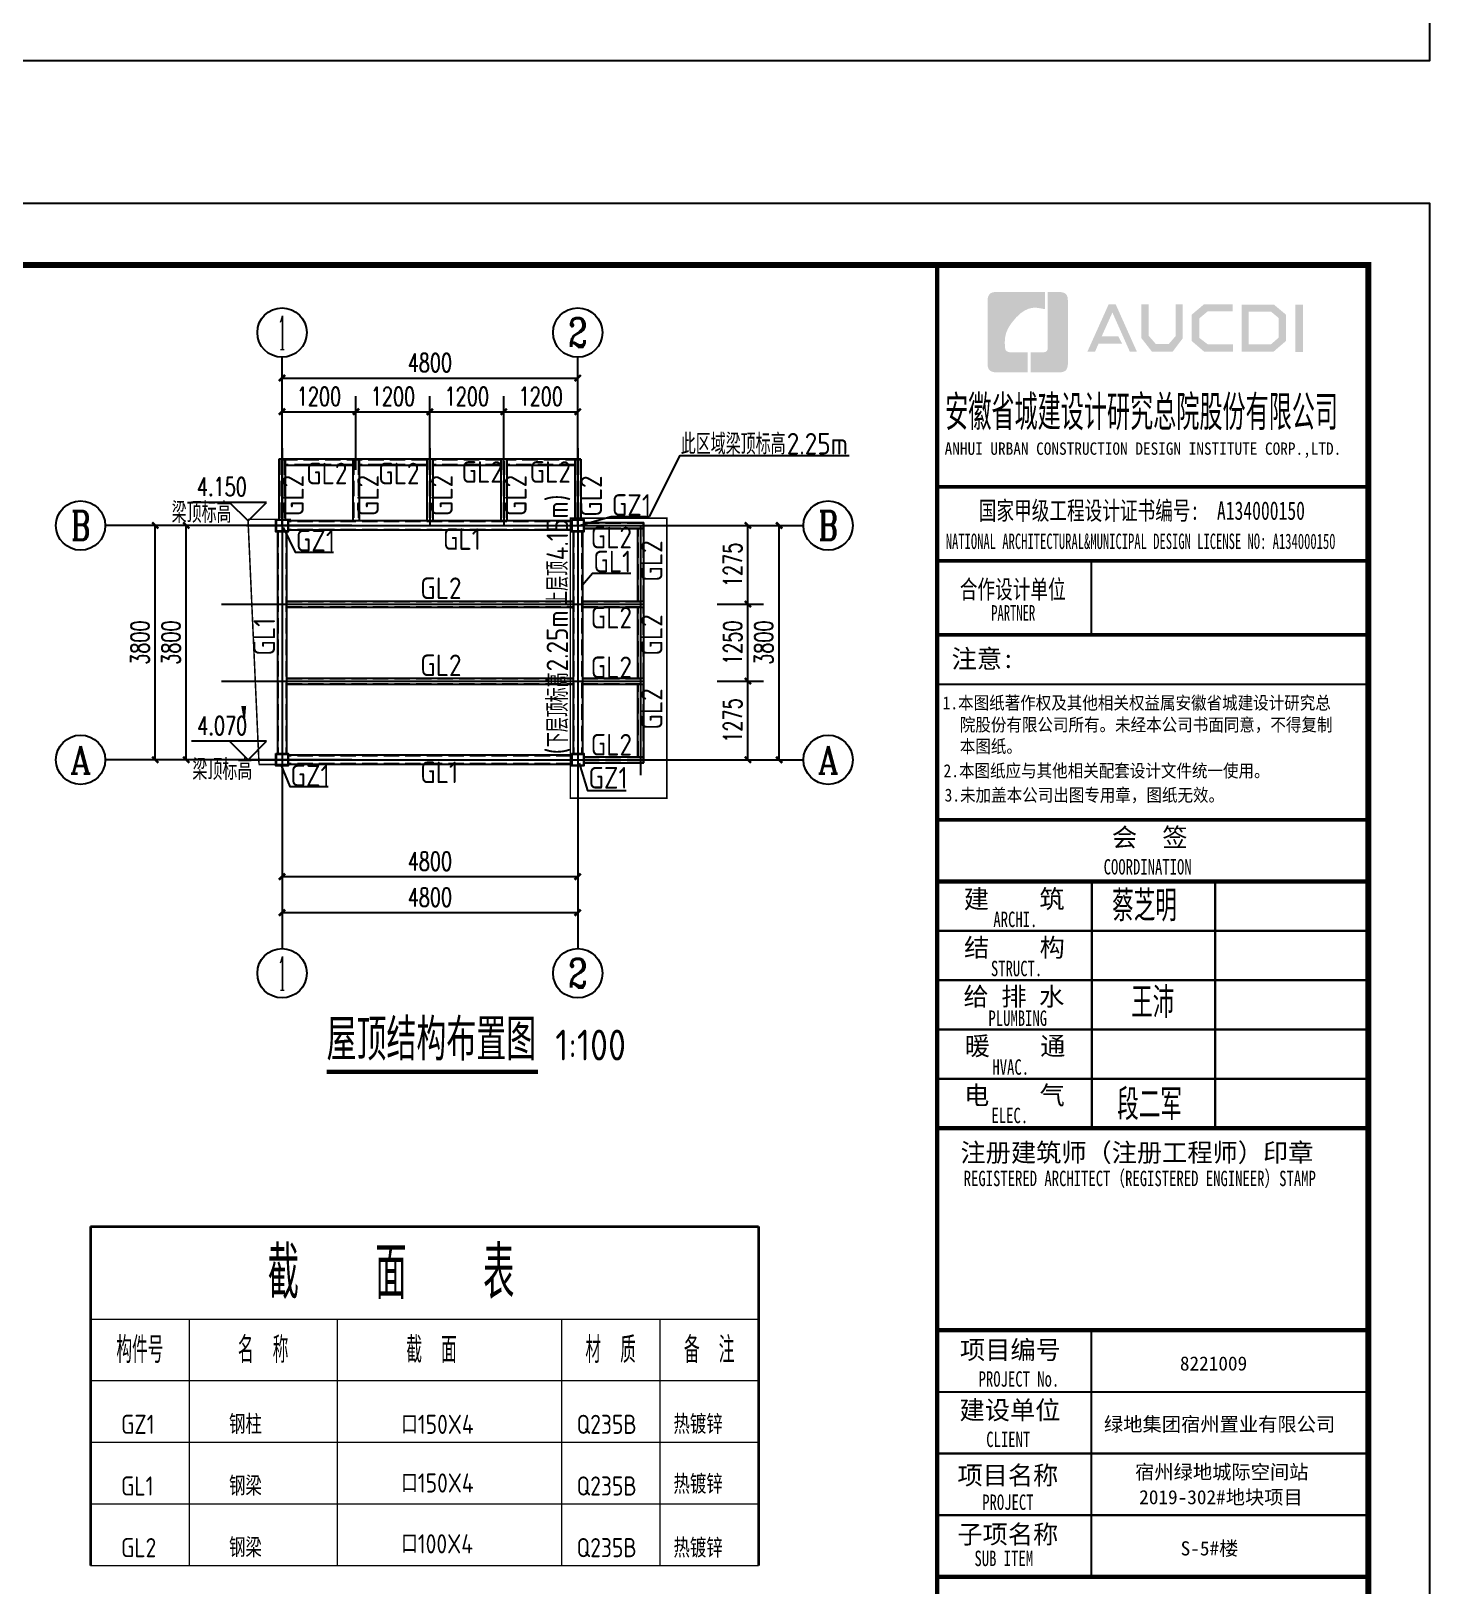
# Model space of a CAD drawing. Extents: x -45319 to 28981, y 14254 to 102895.
# Drawn here: x 6276 to 28981, y 33828 to 59049 of the extents above; entities that cross this region are included whole.
import ezdxf
from ezdxf.enums import TextEntityAlignment as Align

# ---------------------------------------------------------------- set-up
doc = ezdxf.new("R2010")
doc.units = 0
doc.header["$LTSCALE"] = 1000
doc.header["$MEASUREMENT"] = 0
doc.linetypes.add('DASH', pattern=[0.35, 0.25, -0.1])
for name, color, linetype in [('AXIS', 3, 'Continuous'), ('AXIS_TEXT', 7, 'Continuous'), ('Defpoint', 7, 'Continuous'), ('DIM_ELEV', 3, 'Continuous'), ('DIM_SYMB', 3, 'Continuous'), ('DOTE', 1, 'Continuous'), ('PUB_DIM', 3, 'Continuous'), ('PUB_TEXT', 7, 'Continuous'), ('PUB_TITLE', 4, 'Continuous'), ('图框', 140, 'Continuous'), ('图签文字', 147, 'Continuous')]:
    doc.layers.add(name, color=color, linetype=linetype)
for name, color, linetype, lineweight in [('图签', 147, 'Continuous', 18), ('表格_字符', 9, 'Continuous', 18), ('表格_粗实线', 9, 'Continuous', 35), ('表格_细实线', 9, 'Continuous', 18)]:
    doc.layers.add(name, color=color, linetype=linetype, lineweight=lineweight)
doc.styles.add('_TCH_AXIS', font='COMPLEX', dxfattribs={"bigfont": 'GBCBIG'})
doc.styles.add('_TCH_DIM', font='SIMPLEX', dxfattribs={"bigfont": 'GBCBIG'})
doc.styles.add('_TCH_DIM_T3', font='SIMPLEX.shx', dxfattribs={"width": 0.705882, "bigfont": 'GBCBIG.shx'})
doc.styles.add('HT', font='simhei.ttf')
doc.styles.add('PkpmHz', font='Pkpmeng', dxfattribs={"width": 0.6, "bigfont": 'hztxt'})
doc.styles.get("Standard").update_dxf_attribs({"font": 'gbenor.shx', "bigfont": 'gbcbig.shx'})
doc.styles.add('宋体', font='', dxfattribs={"width": 0.8})
doc.styles.add('建筑图签-1', font='simhei.ttf', dxfattribs={"width": 0.7})
doc.styles.add('建筑图签-2', font='TXT.shx', dxfattribs={"width": 0.5, "bigfont": 'HZTXT.shx'})
doc.styles.get('宋体').set_extended_font_data('SimSun')
doc.dimstyles.new('_TCH_ARCH&&100', dxfattribs={"dimtxt": 297.5, "dimasz": 100, "dimexe": 250, "dimexo": 300, "dimgap": 100, "dimtad": 1, "dimdec": 0, "dimzin": 0, "dimdsep": 46, "dimtxsty": '_TCH_DIM_T3', "dimblk": 'ARCHTICK', "dimcen": 0.09, "dimclrt": 7, "dimazin": 2, "dimtfac": 1, "dimtdec": 0, "dimtix": 1, "dimtmove": 2, "dimatfit": 3, "dimfxl": 0, "dimtolj": 1, "dimtzin": 0, "dimarcsym": 0})

# ---------------------------------------------------------------- blocks, each defined once
blk = doc.blocks.new('院标1')
h = blk.add_hatch(color=150)
h.dxf.hatch_style = 1
h.set_gradient(color1=(33, 113, 253), color2=(33, 113, 253), tint=1, name='INVCURVED')
edge = h.paths.add_edge_path()
edge.add_spline(control_points=[(116373, 648379), (116379, 648379), (116382, 648379), (116391, 648379), (116391, 648379), (116391, 648379), (116616, 648379), (116616, 648379), (116616, 648379), (116616, 648379), (116616, 648054), (116616, 648054), (116616, 648054), (116616, 648054), (116108, 648054), (116108, 648054), (116108, 648054), (116028, 648054), (115963, 648111), (115963, 648199), (115963, 648199), (115963, 648199), (115963, 649215), (115963, 649215), (115963, 649215), (115963, 649295), (116018, 649360), (116108, 649360), (116108, 649360), (116108, 649360), (116897, 649360), (116897, 649360), (116897, 649360), (116897, 649360), (116897, 649080), (116897, 649080), (116897, 649080), (116897, 649080), (116566, 649140), (116356, 648859), (116356, 648859), (116245, 648719), (116240, 648545), (116247, 648466), (116247, 648466), (116254, 648386), (116247, 648466), (116247, 648466), (116247, 648466), (116247, 648466), (116258, 648374), (116373, 648379)], knot_values=[0, 0, 0, 0, 0.071429, 0.071429, 0.071429, 0.107143, 0.142857, 0.142857, 0.142857, 0.178571, 0.214286, 0.214286, 0.214286, 0.25, 0.285714, 0.285714, 0.285714, 0.321429, 0.357143, 0.357143, 0.357143, 0.392857, 0.428571, 0.428571, 0.428571, 0.464286, 0.5, 0.5, 0.5, 0.535714, 0.571429, 0.571429, 0.571429, 0.607143, 0.642857, 0.642857, 0.642857, 0.678571, 0.714286, 0.714286, 0.714286, 0.75, 0.785714, 0.785714, 0.785714, 0.821429, 0.857143, 0.857143, 0.857143, 0.928571, 1, 1, 1, 1], degree=3, periodic=0)
h = blk.add_hatch(color=150)
h.dxf.hatch_style = 1
h.set_gradient(color1=(33, 113, 253), color2=(33, 113, 253), tint=1, name='INVCURVED')
edge = h.paths.add_edge_path()
edge.add_spline(control_points=[(117268, 649215), (117268, 649215), (117268, 648199), (117268, 648199), (117268, 648199), (117268, 648114), (117212, 648054), (117123, 648054), (117123, 648054), (117123, 648054), (116663, 648054), (116663, 648054), (116663, 648054), (116663, 648054), (116663, 648379), (116663, 648379), (116663, 648379), (116663, 648379), (116865, 648379), (116865, 648379), (116865, 648379), (116907, 648379), (116941, 648413), (116941, 648455), (116941, 648455), (116941, 648455), (116941, 649360), (116941, 649360), (116941, 649360), (116941, 649360), (117123, 649360), (117123, 649360), (117123, 649360), (117204, 649360), (117268, 649306), (117268, 649215)], knot_values=[0, 0, 0, 0, 0.1, 0.1, 0.1, 0.15, 0.2, 0.2, 0.2, 0.25, 0.3, 0.3, 0.3, 0.35, 0.4, 0.4, 0.4, 0.45, 0.5, 0.5, 0.5, 0.55, 0.6, 0.6, 0.6, 0.65, 0.7, 0.7, 0.7, 0.75, 0.8, 0.8, 0.8, 0.9, 1, 1, 1, 1], degree=3, periodic=0)
blk = doc.blocks.new('fwesdas')
at = {"layer": '图框'}
h = blk.add_hatch(color=256, dxfattribs=at)
h.paths.add_polyline_path([(26794, 98933), (26919, 98933), (26919, 98163), (26794, 98163)])
h.paths.add_polyline_path([(26041, 98816), (26041, 98290), (26402, 98290), (26526, 98397), (26526, 98716), (26405, 98816)], flags=16)
h.paths.add_polyline_path([(25923, 98934), (25923, 98172), (26445, 98172), (26644, 98343), (26644, 98771), (26448, 98934)])
h.paths.add_polyline_path([(25780, 98938), (25780, 98823), (25373, 98823), (25240, 98712), (25240, 98392), (25373, 98290), (25782, 98290), (25782, 98168), (25319, 98168), (25116, 98342), (25116, 98771), (25314, 98938)])
h.paths.add_polyline_path([(24297, 98936), (24418, 98936), (24418, 98426), (24532, 98294), (24742, 98294), (24856, 98426), (24856, 98936), (24970, 98936), (24970, 98388), (24806, 98171), (24468, 98171), (24297, 98391)])
h.paths.add_polyline_path([(23765, 98935), (23882, 98935), (24224, 98171), (24109, 98171), (23827, 98805), (23652, 98416), (23924, 98416), (23984, 98301), (23603, 98301), (23545, 98169), (23421, 98169)])
at = {"layer": 'Defpoint', "color": 252}
blk.add_line((20980, 97674), (20980, 59574), dxfattribs=at)
at = {"layer": '图框'}
for p, q in [((20985, 95975), (27985, 95975)), ((20985, 95975), (27985, 95975)), ((20985, 94775), (27985, 94775))]:
    blk.add_line(p, q, dxfattribs=at)
for points, const_width in [([(20985, 59574), (20985, 99574)], 70), ([(20985, 95975), (27985, 95975)], 60), ([(20985, 94775), (27985, 94775)], 60), ([(20985, 94775), (27985, 94775)], 60), ([(23485, 94775), (23485, 93575)], 35), ([(20985, 93575), (27985, 93575)], 60), ([(20985, 93575), (27985, 93575)], 60), ([(20985, 92774), (27985, 92774)], 35), ([(20994, 90575), (27994, 90575)], 60), ([(20994, 89575), (27994, 89575)], 70), ([(20994, 89575), (27994, 89575)], 70), ([(23494, 89575), (23494, 85575)], 35), ([(25494, 89575), (25494, 85575)], 35), ([(20994, 88775), (27994, 88775)], 35), ([(20994, 87975), (27994, 87975)], 35), ([(20994, 87175), (27994, 87175)], 35), ([(20994, 86375), (27994, 86375)], 35), ([(20994, 85575), (27994, 85575)], 70), ([(20985, 82295), (27985, 82295)], 70), ([(20985, 82295), (27985, 82295)], 70), ([(23485, 78295), (23485, 82295)], 35), ([(20985, 81295), (27985, 81295)], 35), ([(20985, 80295), (27985, 80295)], 35), ([(20985, 79295), (27985, 79295)], 35), ([(27985, 78295), (20985, 78295)], 70)]:
    blk.add_lwpolyline(points, dxfattribs=dict(at, const_width=const_width))
blk.add_blockref('院标1', (-94163, -550221))
for s, height, style, width, p in [('ANHUI URBAN CONSTRUCTION DESIGN INSTITUTE CORP.,LTD.', 200, '建筑图签-1', 0.91, (21104, 96497)), ('NATIONAL ARCHITECTURAL&MUNICIPAL DESIGN LICENSE NO: A134000150', 250, '建筑图签-1', 0.6, (21122, 94969)), ('PARTNER', 250, '建筑图签-1', 0.6, (21860, 93808)), ('1.本图纸著作权及其他相关权益属安徽省城建设计研究总', 210, 'HT', 0.88, (21071, 92368)), ('院股份有限公司所有。未经本公司书面同意，不得复制', 210, 'HT', 0.88, (21350, 92013)), ('本图纸。', 210, 'HT', 0.88, (21350, 91663)), (' 2.本图纸应与其他相关配套设计文件统一使用。 ', 210, 'HT', 0.88, (20960, 91267)), ('3.未加盖本公司出图专用章，图纸无效。', 210, 'HT', 0.88, (21103, 90872)), ('COORDINATION', 250, '建筑图签-1', 0.7, (23685, 89688)), ('ARCHI.', 250, '建筑图签-1', 0.7, (21895, 88836)), ('STRUCT.', 250, '建筑图签-1', 0.7, (21855, 88039)), ('PLUMBING', 250, '建筑图签-1', 0.7, (21815, 87233)), ('HVAC.', 250, '建筑图签-1', 0.7, (21879, 86440)), ('ELEC.', 250, '建筑图签-1', 0.7, (21864, 85655)), ('REGISTERED ARCHITECT（REGISTERED ENGINEER）STAMP', 250, '建筑图签-1', 0.7, (21414, 84633)), ('PROJECT No.', 250, '建筑图签-1', 0.7, (21655, 81380, -1799)), ('CLIENT', 250, '建筑图签-1', 0.7, (21779, 80400)), ('PROJECT', 250, '建筑图签-1', 0.7, (21714, 79381)), ('SUB ITEM', 250, '建筑图签-1', 0.7, (21588, 78470))]:
    blk.add_text(s, height=height, dxfattribs=dict(at, style=style, width=width)).set_placement(p)
at = {"layer": '图签', "color": 2, "style": '宋体'}
for s, height, p in [('8221009', 229.3, (24923, 81642)), ('绿地集团宿州置业有限公司', 229.34, (23690, 80656)), ('宿州绿地城际空间站', 229.3, (24195, 79882)), ('2019-302#地块项目', 229.34, (24262, 79473)), ('S-5#楼', 229.3, (24935, 78642))]:
    blk.add_text(s, height=height, dxfattribs=at).set_placement(p)
at = {"layer": '图签文字', "color": 7}
for s, height, style, width, p in [('安徽省城建设计研究总院股份有限公司', 500, '建筑图签-1', 0.55, (21113, 96952)), ('国家甲级工程设计证书编号:  A134000150', 300, '建筑图签-1', 0.7, (21658, 95442)), ('合作设计单位', 300, '建筑图签-1', 0.7, (21350, 94165)), ('蔡芝明', 500, '建筑图签-2', 0.7, (23824, 88930))]:
    blk.add_text(s, height=height, dxfattribs=dict(at, style=style, width=width)).set_placement(p)
at = {"layer": '图签文字', "color": 7, "style": '建筑图签-1'}
for s, p in [('注意:', (21217, 93038)), ('会  签', (23820, 90142)), ('建    筑', (21415, 89141)), ('结    构', (21420, 88354)), ('给 排 水', (21410, 87560)), ('暖    通', (21429, 86757)), ('电    气', (21419, 85957)), ('注册建筑师（注册工程师）印章', (21361, 85028)), ('项目编号', (21353, 81827)), ('建设单位', (21346, 80850)), ('项目名称', (21312, 79792)), ('子项名称', (21312, 78835))]:
    blk.add_text(s, height=300, dxfattribs=at).set_placement(p)
at = {"layer": '图签文字', "color": 1, "style": '建筑图签-2', "width": 0.7}
for s, p in [('王沛', (24131, 87362)), ('段二军', (23906, 85706))]:
    blk.add_text(s, height=500, dxfattribs=at).set_placement(p)
blk = doc.blocks.new('_ArchTick')
at = {"color": 0, "linetype": 'ByBlock', "const_width": 0.4}
blk.add_lwpolyline([(-0.5, -0.5), (0.5, 0.5)], dxfattribs=at)
blk = doc.blocks.new('*D62')
at = {"layer": 'Defpoints', "color": 0, "transparency": 16777216}
for p in [(10349, 46781), (15149, 46781), (15149, 45334)]:
    blk.add_point(p, dxfattribs=at)
at = {"layer": 'PUB_DIM', "color": 0, "lineweight": -2, "transparency": 16777216}
for p, q in [((10349, 46481), (10349, 45084)), ((15149, 46481), (15149, 45084)), ((10349, 45334), (15149, 45334))]:
    blk.add_line(p, q, dxfattribs=at)
at = {"layer": 'PUB_DIM', "color": 0, "lineweight": -2, "transparency": 16777216, "xscale": 100, "yscale": 100, "zscale": 100, "rotation": 180}
blk.add_blockref('_ArchTick', (10349, 45334), dxfattribs=at)
at = {"layer": 'PUB_DIM', "color": 0, "lineweight": -2, "transparency": 16777216, "xscale": 100, "yscale": 100, "zscale": 100}
blk.add_blockref('_ArchTick', (15149, 45334), dxfattribs=at)
at = {"layer": 'PUB_DIM', "color": 7, "transparency": 16777216, "insert": (12749, 45583), "char_height": 297.5, "attachment_point": 5, "style": '_TCH_DIM_T3'}
blk.add_mtext('\\A1;4800', dxfattribs=at)
blk = doc.blocks.new('*D135')
at = {"layer": 'Defpoints', "color": 0, "transparency": 16777216}
for p in [(17057, 51029), (18418, 51029), (17057, 47229)]:
    blk.add_point(p, dxfattribs=at)
at = {"layer": 'PUB_DIM', "color": 0, "lineweight": -2, "transparency": 16777216}
for p, q in [((17357, 51029), (18668, 51029)), ((18418, 47229), (18418, 51029)), ((17357, 47229), (18668, 47229))]:
    blk.add_line(p, q, dxfattribs=at)
at = {"layer": 'PUB_DIM', "color": 0, "lineweight": -2, "transparency": 16777216, "xscale": 100, "yscale": 100, "zscale": 100}
for p, rotation in [((18418, 51029), 90), ((18418, 47229), 270)]:
    blk.add_blockref('_ArchTick', p, dxfattribs=dict(at, rotation=rotation))
at = {"layer": 'PUB_DIM', "color": 7, "transparency": 16777216, "insert": (18169, 49129), "char_height": 297.5, "attachment_point": 5, "rotation": 90, "style": '_TCH_DIM_T3'}
blk.add_mtext('\\A1;3800', dxfattribs=at)
blk = doc.blocks.new('*D136')
at = {"layer": 'Defpoints', "color": 0, "transparency": 16777216}
for p in [(15149, 53422), (10349, 51648), (15149, 51648)]:
    blk.add_point(p, dxfattribs=at)
at = {"layer": 'PUB_DIM', "color": 0, "lineweight": -2, "transparency": 16777216}
for p, q in [((10349, 51948), (10349, 53672)), ((15149, 51948), (15149, 53672)), ((10349, 53422), (15149, 53422))]:
    blk.add_line(p, q, dxfattribs=at)
at = {"layer": 'PUB_DIM', "color": 0, "lineweight": -2, "transparency": 16777216, "xscale": 100, "yscale": 100, "zscale": 100, "rotation": 180}
blk.add_blockref('_ArchTick', (10349, 53422), dxfattribs=at)
at = {"layer": 'PUB_DIM', "color": 0, "lineweight": -2, "transparency": 16777216, "xscale": 100, "yscale": 100, "zscale": 100}
blk.add_blockref('_ArchTick', (15149, 53422), dxfattribs=at)
at = {"layer": 'PUB_DIM', "color": 7, "transparency": 16777216, "insert": (12749, 53671), "char_height": 297.5, "attachment_point": 5, "style": '_TCH_DIM_T3'}
blk.add_mtext('\\A1;4800', dxfattribs=at)
blk = doc.blocks.new('*D137')
at = {"layer": 'Defpoints', "color": 0, "transparency": 16777216}
for p in [(8292, 51029), (9778, 51029), (9778, 47229)]:
    blk.add_point(p, dxfattribs=at)
at = {"layer": 'PUB_DIM', "color": 0, "lineweight": -2, "transparency": 16777216}
for p, q in [((9478, 51029), (8042, 51029)), ((8292, 47229), (8292, 51029)), ((9478, 47229), (8042, 47229))]:
    blk.add_line(p, q, dxfattribs=at)
at = {"layer": 'PUB_DIM', "color": 0, "lineweight": -2, "transparency": 16777216, "xscale": 100, "yscale": 100, "zscale": 100}
for p, rotation in [((8292, 51029), 90), ((8292, 47229), 270)]:
    blk.add_blockref('_ArchTick', p, dxfattribs=dict(at, rotation=rotation))
at = {"layer": 'PUB_DIM', "color": 7, "transparency": 16777216, "insert": (8044, 49129), "char_height": 297.5, "attachment_point": 5, "rotation": 90, "style": '_TCH_DIM_T3'}
blk.add_mtext('\\A1;3800', dxfattribs=at)
blk = doc.blocks.new('*D138')
at = {"layer": 'Defpoints', "color": 0, "transparency": 16777216}
for p in [(8795, 51029), (9973, 51029), (9973, 47229)]:
    blk.add_point(p, dxfattribs=at)
at = {"layer": 'PUB_DIM', "color": 0, "lineweight": -2, "transparency": 16777216}
for p, q in [((9673, 51029), (8545, 51029)), ((8795, 47229), (8795, 51029)), ((9673, 47229), (8545, 47229))]:
    blk.add_line(p, q, dxfattribs=at)
at = {"layer": 'PUB_DIM', "color": 0, "lineweight": -2, "transparency": 16777216, "xscale": 100, "yscale": 100, "zscale": 100}
for p, rotation in [((8795, 51029), 90), ((8795, 47229), 270)]:
    blk.add_blockref('_ArchTick', p, dxfattribs=dict(at, rotation=rotation))
at = {"layer": 'PUB_DIM', "color": 7, "transparency": 16777216, "insert": (8546, 49129), "char_height": 297.5, "attachment_point": 5, "rotation": 90, "style": '_TCH_DIM_T3'}
blk.add_mtext('\\A1;3800', dxfattribs=at)
blk = doc.blocks.new('*D139')
at = {"layer": 'Defpoints', "color": 0, "transparency": 16777216}
for p in [(11549, 52875), (10349, 51631), (11549, 51631)]:
    blk.add_point(p, dxfattribs=at)
at = {"layer": 'PUB_DIM', "color": 0, "lineweight": -2, "transparency": 16777216}
for p, q in [((10349, 51931), (10349, 53125)), ((11549, 51931), (11549, 53125)), ((10349, 52875), (11549, 52875))]:
    blk.add_line(p, q, dxfattribs=at)
at = {"layer": 'PUB_DIM', "color": 0, "lineweight": -2, "transparency": 16777216, "xscale": 100, "yscale": 100, "zscale": 100, "rotation": 180}
blk.add_blockref('_ArchTick', (10349, 52875), dxfattribs=at)
at = {"layer": 'PUB_DIM', "color": 0, "lineweight": -2, "transparency": 16777216, "xscale": 100, "yscale": 100, "zscale": 100}
blk.add_blockref('_ArchTick', (11549, 52875), dxfattribs=at)
at = {"layer": 'PUB_DIM', "color": 7, "transparency": 16777216, "insert": (10949, 53124), "char_height": 297.5, "attachment_point": 5, "style": '_TCH_DIM_T3'}
blk.add_mtext('\\A1;1200', dxfattribs=at)
blk = doc.blocks.new('*D140')
at = {"layer": 'Defpoints', "color": 0, "transparency": 16777216}
for p in [(12749, 52875), (11549, 51631), (12749, 51631)]:
    blk.add_point(p, dxfattribs=at)
at = {"layer": 'PUB_DIM', "color": 0, "lineweight": -2, "transparency": 16777216}
for p, q in [((11549, 51931), (11549, 53125)), ((12749, 51931), (12749, 53125)), ((11549, 52875), (12749, 52875))]:
    blk.add_line(p, q, dxfattribs=at)
at = {"layer": 'PUB_DIM', "color": 0, "lineweight": -2, "transparency": 16777216, "xscale": 100, "yscale": 100, "zscale": 100, "rotation": 180}
blk.add_blockref('_ArchTick', (11549, 52875), dxfattribs=at)
at = {"layer": 'PUB_DIM', "color": 0, "lineweight": -2, "transparency": 16777216, "xscale": 100, "yscale": 100, "zscale": 100}
blk.add_blockref('_ArchTick', (12749, 52875), dxfattribs=at)
at = {"layer": 'PUB_DIM', "color": 7, "transparency": 16777216, "insert": (12149, 53124), "char_height": 297.5, "attachment_point": 5, "style": '_TCH_DIM_T3'}
blk.add_mtext('\\A1;1200', dxfattribs=at)
blk = doc.blocks.new('*D141')
at = {"layer": 'Defpoints', "color": 0, "transparency": 16777216}
for p in [(13949, 52875), (12749, 51631), (13949, 51631)]:
    blk.add_point(p, dxfattribs=at)
at = {"layer": 'PUB_DIM', "color": 0, "lineweight": -2, "transparency": 16777216}
for p, q in [((12749, 51931), (12749, 53125)), ((13949, 51931), (13949, 53125)), ((12749, 52875), (13949, 52875))]:
    blk.add_line(p, q, dxfattribs=at)
at = {"layer": 'PUB_DIM', "color": 0, "lineweight": -2, "transparency": 16777216, "xscale": 100, "yscale": 100, "zscale": 100, "rotation": 180}
blk.add_blockref('_ArchTick', (12749, 52875), dxfattribs=at)
at = {"layer": 'PUB_DIM', "color": 0, "lineweight": -2, "transparency": 16777216, "xscale": 100, "yscale": 100, "zscale": 100}
blk.add_blockref('_ArchTick', (13949, 52875), dxfattribs=at)
at = {"layer": 'PUB_DIM', "color": 7, "transparency": 16777216, "insert": (13349, 53124), "char_height": 297.5, "attachment_point": 5, "style": '_TCH_DIM_T3'}
blk.add_mtext('\\A1;1200', dxfattribs=at)
blk = doc.blocks.new('*D142')
at = {"layer": 'Defpoints', "color": 0, "transparency": 16777216}
for p in [(15149, 52875), (13949, 51631), (15149, 51631)]:
    blk.add_point(p, dxfattribs=at)
at = {"layer": 'PUB_DIM', "color": 0, "lineweight": -2, "transparency": 16777216}
for p, q in [((13949, 51931), (13949, 53125)), ((15149, 51931), (15149, 53125)), ((13949, 52875), (15149, 52875))]:
    blk.add_line(p, q, dxfattribs=at)
at = {"layer": 'PUB_DIM', "color": 0, "lineweight": -2, "transparency": 16777216, "xscale": 100, "yscale": 100, "zscale": 100, "rotation": 180}
blk.add_blockref('_ArchTick', (13949, 52875), dxfattribs=at)
at = {"layer": 'PUB_DIM', "color": 0, "lineweight": -2, "transparency": 16777216, "xscale": 100, "yscale": 100, "zscale": 100}
blk.add_blockref('_ArchTick', (15149, 52875), dxfattribs=at)
at = {"layer": 'PUB_DIM', "color": 7, "transparency": 16777216, "insert": (14549, 53124), "char_height": 297.5, "attachment_point": 5, "style": '_TCH_DIM_T3'}
blk.add_mtext('\\A1;1200', dxfattribs=at)
blk = doc.blocks.new('*D143')
at = {"layer": 'Defpoints', "color": 0, "transparency": 16777216}
for p in [(17112, 48504), (17912, 48504), (17112, 47229)]:
    blk.add_point(p, dxfattribs=at)
at = {"layer": 'PUB_DIM', "color": 0, "lineweight": -2, "transparency": 16777216}
for p, q in [((17412, 48504), (18162, 48504)), ((17912, 47229), (17912, 48504)), ((17412, 47229), (18162, 47229))]:
    blk.add_line(p, q, dxfattribs=at)
at = {"layer": 'PUB_DIM', "color": 0, "lineweight": -2, "transparency": 16777216, "xscale": 100, "yscale": 100, "zscale": 100}
for p, rotation in [((17912, 48504), 90), ((17912, 47229), 270)]:
    blk.add_blockref('_ArchTick', p, dxfattribs=dict(at, rotation=rotation))
at = {"layer": 'PUB_DIM', "color": 7, "transparency": 16777216, "insert": (17663, 47866), "char_height": 297.5, "attachment_point": 5, "rotation": 90, "style": '_TCH_DIM_T3'}
blk.add_mtext('\\A1;1275', dxfattribs=at)
blk = doc.blocks.new('*D144')
at = {"layer": 'Defpoints', "color": 0, "transparency": 16777216}
for p in [(17112, 49754), (17912, 49754), (17112, 48504)]:
    blk.add_point(p, dxfattribs=at)
at = {"layer": 'PUB_DIM', "color": 0, "lineweight": -2, "transparency": 16777216}
for p, q in [((17412, 49754), (18162, 49754)), ((17912, 48504), (17912, 49754)), ((17412, 48504), (18162, 48504))]:
    blk.add_line(p, q, dxfattribs=at)
at = {"layer": 'PUB_DIM', "color": 0, "lineweight": -2, "transparency": 16777216, "xscale": 100, "yscale": 100, "zscale": 100}
for p, rotation in [((17912, 49754), 90), ((17912, 48504), 270)]:
    blk.add_blockref('_ArchTick', p, dxfattribs=dict(at, rotation=rotation))
at = {"layer": 'PUB_DIM', "color": 7, "transparency": 16777216, "insert": (17663, 49129), "char_height": 297.5, "attachment_point": 5, "rotation": 90, "style": '_TCH_DIM_T3'}
blk.add_mtext('\\A1;1250', dxfattribs=at)
blk = doc.blocks.new('*D145')
at = {"layer": 'Defpoints', "color": 0, "transparency": 16777216}
for p in [(17112, 51029), (17912, 51029), (17112, 49754)]:
    blk.add_point(p, dxfattribs=at)
at = {"layer": 'PUB_DIM', "color": 0, "lineweight": -2, "transparency": 16777216}
for p, q in [((17412, 51029), (18162, 51029)), ((17912, 49754), (17912, 51029)), ((17412, 49754), (18162, 49754))]:
    blk.add_line(p, q, dxfattribs=at)
at = {"layer": 'PUB_DIM', "color": 0, "lineweight": -2, "transparency": 16777216, "xscale": 100, "yscale": 100, "zscale": 100}
for p, rotation in [((17912, 51029), 90), ((17912, 49754), 270)]:
    blk.add_blockref('_ArchTick', p, dxfattribs=dict(at, rotation=rotation))
at = {"layer": 'PUB_DIM', "color": 7, "transparency": 16777216, "insert": (17663, 50391), "char_height": 297.5, "attachment_point": 5, "rotation": 90, "style": '_TCH_DIM_T3'}
blk.add_mtext('\\A1;1275', dxfattribs=at)
blk = doc.blocks.new('*D146')
at = {"layer": 'Defpoints', "color": 0, "transparency": 16777216}
for p in [(10349, 46197), (15149, 46197), (15149, 44750)]:
    blk.add_point(p, dxfattribs=at)
at = {"layer": 'PUB_DIM', "color": 0, "lineweight": -2, "transparency": 16777216}
for p, q in [((10349, 45897), (10349, 44500)), ((15149, 45897), (15149, 44500)), ((10349, 44750), (15149, 44750))]:
    blk.add_line(p, q, dxfattribs=at)
at = {"layer": 'PUB_DIM', "color": 0, "lineweight": -2, "transparency": 16777216, "xscale": 100, "yscale": 100, "zscale": 100, "rotation": 180}
blk.add_blockref('_ArchTick', (10349, 44750), dxfattribs=at)
at = {"layer": 'PUB_DIM', "color": 0, "lineweight": -2, "transparency": 16777216, "xscale": 100, "yscale": 100, "zscale": 100}
blk.add_blockref('_ArchTick', (15149, 44750), dxfattribs=at)
at = {"layer": 'PUB_DIM', "color": 7, "transparency": 16777216, "insert": (12749, 44999), "char_height": 297.5, "attachment_point": 5, "style": '_TCH_DIM_T3'}
blk.add_mtext('\\A1;4800', dxfattribs=at)

msp = doc.modelspace()

# ---------------------------------------------------------------- linework, layer by layer
at = {"color": 5}
for p, q in [((10299.2, 52103.5), (10299.2, 51128.5)), ((15199.2, 52103.5), (10299.2, 52103.5)), ((10399.2, 52103.5), (10399.2, 51128.5)), ((11499.2, 52003.5), (10399.2, 52003.5)), ((11499.2, 52103.5), (11499.2, 51103.5)), ((11599.2, 52103.5), (11599.2, 51103.5)), ((12699.2, 52003.5), (11599.2, 52003.5)), ((12699.2, 52103.5), (12699.2, 51103.5)), ((12799.2, 52103.5), (12799.2, 51103.5)), ((13899.2, 52003.5), (12799.2, 52003.5)), ((13899.2, 52103.5), (13899.2, 51103.5)), ((13999.2, 52103.5), (13999.2, 51103.5)), ((15099.2, 52003.5), (13999.2, 52003.5)), ((15099.2, 52103.5), (15099.2, 51128.5)), ((15199.2, 52103.5), (15199.2, 51128.5)), ((15249.2, 51078.5), (16224.2, 51078.5)), ((15249.2, 50978.5), (16224.2, 50978.5)), ((16124.2, 49803.5), (16124.2, 50978.5)), ((16224.2, 49703.5), (16224.2, 51078.5)), ((15224.2, 49803.5), (16224.2, 49803.5)), ((15224.2, 49703.5), (16224.2, 49703.5)), ((16124.2, 48553.5), (16124.2, 49703.5)), ((16224.2, 48453.5), (16224.2, 49803.5)), ((15224.2, 48553.5), (16224.2, 48553.5)), ((15224.2, 48453.5), (16224.2, 48453.5)), ((16124.2, 47278.5), (16124.2, 48453.5)), ((16224.2, 47178.5), (16224.2, 48553.5)), ((15249.2, 47278.5), (16224.2, 47278.5)), ((15249.2, 47178.5), (16224.2, 47178.5))]:
    msp.add_line(p, q, dxfattribs=at)
at = {"color": 5, "linetype": 'DASH'}
for p, q in [((12699.2, 52095.5), (10299.2, 52095.5)), ((10307.2, 52103.5), (10307.2, 51128.5)), ((10391.2, 52103.5), (10391.2, 51128.5)), ((11499.2, 52011.5), (10399.2, 52011.5)), ((11507.2, 52103.5), (11507.2, 51103.5)), ((11591.2, 52103.5), (11591.2, 51103.5)), ((12699.2, 52011.5), (11599.2, 52011.5)), ((12707.2, 52103.5), (12707.2, 51103.5)), ((12791.2, 52103.5), (12791.2, 51103.5)), ((13899.2, 52095.5), (12799.2, 52095.5)), ((13899.2, 52011.5), (12799.2, 52011.5)), ((13907.2, 52103.5), (13907.2, 51103.5)), ((13991.2, 52103.5), (13991.2, 51103.5)), ((15199.2, 52095.5), (13999.2, 52095.5)), ((15099.2, 52011.5), (13999.2, 52011.5)), ((15107.2, 52103.5), (15107.2, 51128.5)), ((15191.2, 52103.5), (15191.2, 51128.5)), ((15249.2, 51070.5), (16224.2, 51070.5)), ((15249.2, 50986.5), (16224.2, 50986.5)), ((16132.2, 49803.5), (16132.2, 50978.5)), ((16216.2, 49803.5), (16216.2, 51078.5)), ((15224.2, 49795.5), (16224.2, 49795.5)), ((15224.2, 49711.5), (16224.2, 49711.5)), ((16132.2, 48553.5), (16132.2, 49703.5)), ((16216.2, 48553.5), (16216.2, 49703.5)), ((15224.2, 48545.5), (16224.2, 48545.5)), ((15224.2, 48461.5), (16224.2, 48461.5)), ((16132.2, 47278.5), (16132.2, 48453.5)), ((16216.2, 47178.5), (16216.2, 48453.5)), ((15249.2, 47270.5), (16224.2, 47270.5)), ((15249.2, 47186.5), (16224.2, 47186.5))]:
    msp.add_line(p, q, dxfattribs=at)
at = {"color": 4}
for p, q in [((15199.2, 52103.5), (15199.2, 51128.5)), ((15049.2, 51103.5), (10449.2, 51103.5)), ((15049.2, 50953.5), (10449.2, 50953.5)), ((10274.2, 50928.5), (10274.2, 47328.5)), ((10424.2, 50928.5), (10424.2, 47328.5)), ((15074.2, 50928.5), (15074.2, 47328.5)), ((15224.2, 50928.5), (15224.2, 47328.5)), ((15049.2, 47303.5), (10449.2, 47303.5)), ((15049.2, 47153.5), (10449.2, 47153.5))]:
    msp.add_line(p, q, dxfattribs=at)
at = {"color": 4, "linetype": 'DASH'}
for p, q in [((15049.2, 51095.5), (10449.2, 51095.5)), ((15049.2, 50961.5), (10449.2, 50961.5)), ((10282.2, 50928.5), (10282.2, 47328.5)), ((10416.2, 50928.5), (10416.2, 47328.5)), ((15082.2, 50928.5), (15082.2, 47328.5)), ((15216.2, 50928.5), (15216.2, 47328.5)), ((15049.2, 47295.5), (10449.2, 47295.5)), ((15049.2, 47161.5), (10449.2, 47161.5))]:
    msp.add_line(p, q, dxfattribs=at)
at = {"color": 6}
for p, q in [((10424.2, 49803.5), (15074.2, 49803.5)), ((10424.2, 49703.5), (15074.2, 49703.5)), ((10424.2, 48553.5), (15074.2, 48553.5)), ((10424.2, 48453.5), (15074.2, 48453.5))]:
    msp.add_line(p, q, dxfattribs=at)
at = {"color": 6, "linetype": 'DASH'}
for p, q in [((10424.2, 49795.5), (15074.2, 49795.5)), ((10424.2, 49711.5), (15074.2, 49711.5)), ((10424.2, 48545.5), (15074.2, 48545.5)), ((10424.2, 48461.5), (15074.2, 48461.5))]:
    msp.add_line(p, q, dxfattribs=at)
at = {"color": 3}
for points in [[(16312.5, 51173.4), (16809.7, 52167.5), (19552.8, 52167.5)], [(10368.9, 50995.3), (10560.6, 50595), (11183.8, 50595)], [(15172.5, 51028.5), (15689.3, 51173.4), (16312.5, 51173.4)], [(15224.2, 50065.2), (15389.6, 50256.3), (16012.7, 50256.3)], [(15169.6, 47173.7), (15310, 46729.9), (15933.2, 46729.9)], [(10333.5, 47136), (10473.9, 46794.6), (11097, 46794.6)]]:
    msp.add_lwpolyline(points, dxfattribs=at)
at = {"const_width": 25}
for points in [[(10493.4, 51128.5), (9797.9, 51128.5)], [(10630.4, 47153.5), (9972.6, 47153.5)]]:
    msp.add_lwpolyline(points, dxfattribs=at)
at = {"linetype": 'DASH', "const_width": 25}
msp.add_lwpolyline([(9797.9, 51103.5), (9976, 47153.5)], dxfattribs=at)
at = {"color": 2}
for points in [[(10249.2, 51128.5), (10449.2, 51128.5), (10449.2, 50928.5), (10249.2, 50928.5)], [(10257.2, 51120.5), (10441.2, 51120.5), (10441.2, 50936.5), (10257.2, 50936.5)], [(15049.2, 51128.5), (15249.2, 51128.5), (15249.2, 50928.5), (15049.2, 50928.5)], [(15057.2, 51120.5), (15241.2, 51120.5), (15241.2, 50936.5), (15057.2, 50936.5)], [(10249.2, 47328.5), (10449.2, 47328.5), (10449.2, 47128.5), (10249.2, 47128.5)], [(10257.2, 47320.5), (10441.2, 47320.5), (10441.2, 47136.5), (10257.2, 47136.5)], [(15049.2, 47328.5), (15249.2, 47328.5), (15249.2, 47128.5), (15049.2, 47128.5)], [(15057.2, 47320.5), (15241.2, 47320.5), (15241.2, 47136.5), (15057.2, 47136.5)]]:
    msp.add_lwpolyline(points, close=True, dxfattribs=at)
at = {"linetype": 'DASH', "const_width": 25}
msp.add_lwpolyline([(15029.4, 51149.1), (16595.7, 51149.1), (16595.7, 46606.2), (15029.4, 46606.2)], close=True, dxfattribs=at)
at = {"layer": 'AXIS'}
for p, q in [((10349.2, 51024.6), (10349.2, 53759.2)), ((15149.2, 51024.6), (15149.2, 53759.2)), ((11480, 51028.5), (7480, 51028.5)), ((14812.9, 51028.5), (18812.9, 51028.5)), ((10349.2, 48165.9), (10349.2, 44165.9)), ((15149.2, 48165.9), (15149.2, 44165.9)), ((11480, 47228.5), (7480, 47228.5)), ((14812.9, 47228.5), (18812.9, 47228.5))]:
    msp.add_line(p, q, dxfattribs=at)
for centre in [(10349.2, 54159.2), (15149.2, 54159.2), (7080, 51028.5), (19212.9, 51028.5), (7080, 47228.5), (19212.9, 47228.5), (10349.2, 43765.9), (15149.2, 43765.9)]:
    msp.add_circle(centre, 400, dxfattribs=at)
at = {"layer": 'DIM_ELEV'}
for p, q in [((10097.9, 51403.5), (8877.9, 51403.5)), ((9797.9, 51103.5), (9497.9, 51403.5)), ((9797.9, 51103.5), (10097.9, 51403.5)), ((10097.9, 47528.5), (8877.9, 47528.5)), ((9797.9, 47228.5), (9497.9, 47528.5)), ((9797.9, 47228.5), (10097.9, 47528.5))]:
    msp.add_line(p, q, dxfattribs=at)
at = {"layer": 'DIM_SYMB'}
msp.add_lwpolyline([(9620.5, 50323.6, 0, 0, 0), (9741.6, 47802.7, 0, 80, 0), (9727.2, 48102.3, 0, 0, 0)], format="xyseb", dxfattribs=at)
at = {"layer": 'DIM_SYMB', "const_width": 70}
msp.add_lwpolyline([(11071.9, 42166.1), (14503.4, 42166.1)], dxfattribs=at)
at = {"layer": 'DOTE'}
for p, q in [((15224.2, 51028.5), (16224.2, 51028.5)), ((16174.2, 49653.5), (16174.2, 51016)), ((15224.2, 49753.5), (16224.2, 49753.5)), ((16174.2, 46979.8), (16174.2, 49841)), ((15224.2, 48503.5), (16224.2, 48503.5)), ((15224.2, 47228.5), (16224.2, 47228.5))]:
    msp.add_line(p, q, dxfattribs=at)
for points in [[(10349.2, 52286.4), (10349.2, 51028.5)], [(12749.2, 52286.4), (12749.2, 51028.5)], [(15149.2, 52286.4), (15149.2, 51028.5)], [(10349.2, 52074.9), (10349.2, 45428.5)], [(12749.2, 52074.9), (12749.2, 51028.5)], [(13949.2, 52074.9), (13949.2, 51028.5)], [(15149.2, 52074.9), (15149.2, 45428.5)], [(9770.2, 51028.5), (15532.5, 51028.5)], [(9364.1, 49753.5), (16010.5, 49753.5)], [(9364.1, 48503.5), (16010.5, 48503.5)], [(9770.2, 47228.5), (15532.5, 47228.5)]]:
    msp.add_lwpolyline(points, dxfattribs=at)
at = {"layer": 'PUB_TITLE'}
for points in [[(-45319.2, 58574.5), (28980.8, 58574.5), (28980.8, 100574.5), (-45319.2, 100574.5)], [(-45319.2, 14253.8), (28980.8, 14253.8), (28980.8, 56253.8), (-45319.2, 56253.8)]]:
    msp.add_lwpolyline(points, close=True, dxfattribs=at)
at = {"layer": 'PUB_TITLE', "const_width": 100}
msp.add_lwpolyline([(-42819.2, 15253.8), (27980.8, 15253.8), (27980.8, 55253.8), (-42819.2, 55253.8)], close=True, dxfattribs=at)
at = {"layer": '表格_粗实线'}
for p, q in [((7242.8, 39656.9), (18082.7, 39656.9)), ((7242.8, 39656.9), (7242.8, 34156.9)), ((18082.7, 39656.9), (18082.7, 37156.9)), ((18082.7, 37156.9), (18082.7, 34156.9))]:
    msp.add_line(p, q, dxfattribs=at)
at = {"layer": '表格_细实线'}
for p, q in [((7242.8, 38156.9), (18082.7, 38156.9)), ((8842.8, 38156.9), (8842.8, 37156.9)), ((11242.8, 38156.9), (11242.8, 37156.9)), ((14882.7, 38156.9), (14882.7, 37156.9)), ((16482.7, 38156.9), (16482.7, 37156.9)), ((7242.8, 37156.9), (18082.7, 37156.9)), ((8842.8, 37156.9), (8842.8, 34156.9)), ((11242.8, 37156.9), (11242.8, 34156.9)), ((14882.7, 37156.9), (14882.7, 34156.9)), ((16482.7, 37156.9), (16482.7, 34156.9)), ((7242.8, 36156.9), (18082.7, 36156.9)), ((7242.8, 35156.9), (18082.7, 35156.9)), ((7242.8, 34156.9), (18082.7, 34156.9))]:
    msp.add_line(p, q, dxfattribs=at)

# ---------------------------------------------------------------- block references
msp.add_blockref('fwesdas', (0, -44320.6))

# ---------------------------------------------------------------- texts
at = {"layer": 'AXIS_TEXT', "style": '_TCH_AXIS', "width": 1.238095}
for s, height, p, p2 in [('1', 544.8, (10284.3, 53886.8), (10414, 53886.8)), ('2', 465.9, (14993.9, 53926.2), (15304.5, 53926.2)), ('B', 465.9, (6924.7, 50795.6), (7235.3, 50795.6)), ('B', 465.9, (19057.6, 50795.6), (19368.2, 50795.6)), ('A', 445.4, (6910.3, 47005.8), (7249.7, 47005.8)), ('A', 445.4, (19043.2, 47005.8), (19382.6, 47005.8)), ('1', 544.8, (10284.3, 43493.6), (10414, 43493.6)), ('2', 465.9, (14993.9, 43533), (15304.5, 43533))]:
    msp.add_text(s, height=height, dxfattribs=at).set_placement(p, p2, align=Align.FIT)
at = {"layer": 'PUB_TEXT'}
for s, height, p in [('此区域梁顶标高', 337.59, (16821.3, 52181)), ('2.25m', 350, (18541.5, 52181)), ('GL2', 350, (10738.7, 51697.5)), ('GL2', 350, (11908.2, 51697.5)), ('GL2', 350, (13260.9, 51722.2)), ('GL2', 350, (14365.2, 51722.2)), ('GZ1', 350, (15700.9, 51187)), ('梁顶标高', 337.59, (8557.9, 51071)), ('GZ1', 350, (10572.2, 50608.5)), ('GL1', 350, (12960.7, 50633.7)), ('GL2', 350, (15358.3, 50658.8)), ('GL1', 350, (15401.1, 50269.8)), ('GL2', 350, (12591.5, 49836.9)), ('GL2', 350, (15358.3, 49358.8)), ('GL2', 350, (12591.5, 48586.9)), ('GL2', 350, (15358.3, 48554)), ('GL2', 350, (15358.3, 47298.1)), ('梁顶标高', 337.59, (8894.5, 46900.2)), ('GL1', 350, (12591.5, 46850.2)), ('GZ1', 350, (10485.5, 46797.9)), ('GZ1', 350, (15321.6, 46761.6)), ('屋顶结构布置图', 675.18, (11071.9, 42350.7)), ('1:100', 500, (14783.4, 42350.7))]:
    msp.add_text(s, height=height, dxfattribs=at).set_placement(p)
at = {"layer": 'PUB_TEXT', "style": '_TCH_DIM', "width": 0.705882}
for s, p in [('4.150', (8967.9, 51508.5)), ('4.070', (8973.9, 47633.5))]:
    msp.add_text(s, height=297.5, dxfattribs=at).set_placement(p)
at = {"layer": 'PUB_TEXT'}
for s, height, p in [('GL2', 350, (10701.4, 51179.2)), ('GL2', 350, (11918.8, 51179.2)), ('GL2', 350, (13118.8, 51179.2)), ('GL2', 350, (14318.8, 51179.2)), ('GL2', 350, (15542.1, 51170)), ('4.15m)', 350, (14992.6, 50463.3)), ('GL2', 350, (16524.2, 50117)), ('上层顶', 337.59, (14992.6, 49726.1)), ('2.25m,', 350, (14992.6, 48661.5)), ('GL1', 350, (10235.5, 48917)), ('GL2', 350, (16524.2, 48917)), ('下层顶标高', 337.59, (14992.6, 47432.8)), ('GL2', 350, (16524.2, 47717)), ('(', 350, (14992.6, 47316.1))]:
    msp.add_text(s, height=height, rotation=90, dxfattribs=at).set_placement(p)
at = {"layer": '表格_字符', "style": 'PkpmHz', "width": 0.6}
for s, height, p in [('截    面    表', 850, (12118.1, 38906.9)), ('构件号', 425, (8042.8, 37656.9)), ('名  称', 425, (10042.8, 37656.9)), ('截  面', 425, (12775.7, 37656.9)), ('材  质', 425, (15682.7, 37656.9)), ('备  注', 425, (17282.7, 37656.9))]:
    msp.add_text(s, height=height, dxfattribs=at).set_placement(p, align=Align.MIDDLE_CENTER)
at = {"layer": '表格_字符', "style": 'PkpmHz', "width": 0.86}
for s, p in [('GZ1', (7735.9, 36293.6)), ('钢柱', (9488.2, 36293.6)), ('口150X4', (12286.6, 36293.6)), ('Q235B', (15129.7, 36293.6)), ('热镀锌', (16702.7, 36293.6)), ('GL1', (7735.9, 35293.6)), ('钢梁', (9488.2, 35293.6)), ('口150X4', (12286.6, 35342.1)), ('Q235B', (15129.7, 35293.6)), ('热镀锌', (16702.7, 35321.4)), ('GL2', (7735.9, 34293.6)), ('钢梁', (9488.2, 34293.6)), ('口100X4', (12286.6, 34355.3)), ('Q235B', (15129.7, 34293.6)), ('热镀锌', (16702.7, 34287.2))]:
    msp.add_text(s, height=310, dxfattribs=at).set_placement(p)

# ---------------------------------------------------------------- dimensions: what is measured, and where the dimension line sits
at = {"layer": 'PUB_DIM'}
for p1, p2, distance, picture, middle in [((10349.2, 51647.9), (15149.2, 51647.9), 1773.9, '*D136', (12749.2, 53670.6)), ((10349.2, 51631.1), (11549.2, 51631.1), 1243.8, '*D139', (10949.2, 53123.7)), ((11549.2, 51631.1), (12749.2, 51631.1), 1243.8, '*D140', (12149.2, 53123.7)), ((12749.2, 51631.1), (13949.2, 51631.1), 1243.8, '*D141', (13349.2, 53123.7)), ((13949.2, 51631.1), (15149.2, 51631.1), 1243.8, '*D142', (14549.2, 53123.7)), ((9777.7, 47228.5), (9777.7, 51028.5), 1485.3, '*D137', (8043.6, 49128.5)), ((9972.6, 47228.5), (9972.6, 51028.5), 1177.8, '*D138', (8546.1, 49128.5)), ((17057.4, 47228.5), (17057.4, 51028.5), -1360.7, '*D135', (18169.4, 49128.5)), ((17112.1, 49753.5), (17112.1, 51028.5), -800, '*D145', (17663.4, 50391)), ((17112.1, 48503.5), (17112.1, 49753.5), -800, '*D144', (17663.4, 49128.5)), ((17112.1, 47228.5), (17112.1, 48503.5), -800, '*D143', (17663.4, 47866)), ((10349.2, 46780.8), (15149.2, 46780.8), -1446.8, '*D62', (12749.2, 45582.7)), ((10349.2, 46196.8), (15149.2, 46196.8), -1446.8, '*D146', (12749.2, 44998.7))]:
    dim = msp.add_aligned_dim(p1=p1, p2=p2, distance=distance, dimstyle='_TCH_ARCH&&100', dxfattribs=at)
    dim.commit()
    dim.dimension.update_dxf_attribs({"geometry": picture, "text_midpoint": middle})

doc.saveas('drawing.dxf')
